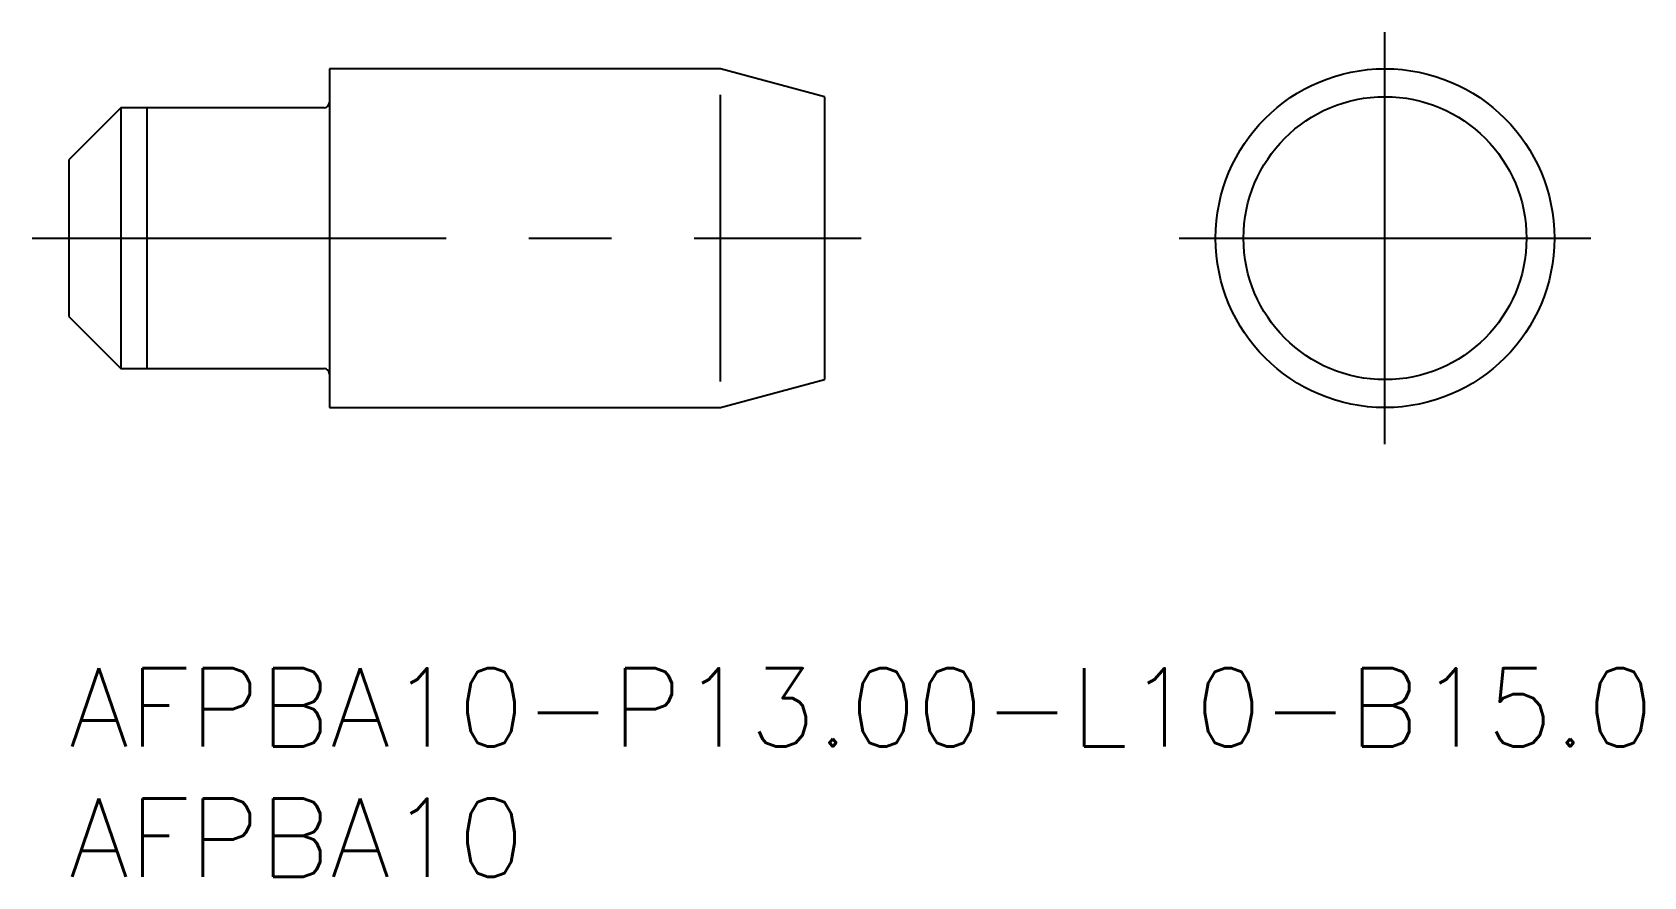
# Model space of a CAD drawing. Extents: x -1.4 to 60.4, y -8 to 24.4.
import ezdxf

# ---------------------------------------------------------------- set-up
doc = ezdxf.new("R2010")
doc.units = 0
doc.header["$LTSCALE"] = 0.5
doc.linetypes.add('CENTER', pattern=[50.8, 31.75, -6.35, 6.35, -6.35])
for name, color, linetype in [('MSM_CENTER', 1, 'CENTER'), ('MSM_CONTINUOUS', 7, 'CONTINUOUS'), ('MSM_NARROW', 5, 'CONTINUOUS'), ('MSM_PART_NUMBER', 7, 'CONTINUOUS')]:
    doc.layers.add(name, color=color, linetype=linetype)
doc.styles.get("Standard").update_dxf_attribs({"font": 'txt.shx', "height": 1, "bigfont": 'bigfont.shx'})

# ---------------------------------------------------------------- blocks, each defined once
blk = doc.blocks.new('*U13')
at = {"layer": 'MSM_PART_NUMBER'}
blk.add_text('AFPBA10-P13.00-L10-B15.0', height=3, dxfattribs=at).set_placement((0, -3))
blk = doc.blocks.new('*U14')
at = {"layer": 'MSM_PART_NUMBER'}
blk.add_text('AFPBA10', height=3, dxfattribs=at).set_placement((0, -8))

msp = doc.modelspace()

# ---------------------------------------------------------------- linework, layer by layer
at = {"layer": 'MSM_CENTER'}
for p, q in [((50.5, 8.6), (50.5, 24.4)), ((-1.4, 16.5), (30.4, 16.5)), ((42.6, 16.5), (58.4, 16.5))]:
    msp.add_line(p, q, dxfattribs=at)
at = {"layer": 'MSM_CONTINUOUS'}
for p, q in [((25, 23), (10, 23)), ((10, 23), (10, 10)), ((29, 21.928), (25, 23)), ((29, 21.928), (29, 11.072)), ((2, 21.5), (0, 19.5)), ((9.8, 21.5), (2, 21.5)), ((2, 21.5), (2, 11.5)), ((0, 19.5), (0, 13.5)), ((0, 13.5), (2, 11.5)), ((2, 11.5), (9.8, 11.5)), ((25, 10), (29, 11.072)), ((10, 10), (25, 10))]:
    msp.add_line(p, q, dxfattribs=at)
for radius in [6.5, 5.428]:
    msp.add_circle((50.5, 16.5), radius, dxfattribs=at)
for centre, start, end in [((9.8, 21.7), 270, 0), ((9.8, 11.3), 0, 90)]:
    msp.add_arc(centre, 0.2, start, end, dxfattribs=at)
at = {"layer": 'MSM_NARROW'}
for p, q in [((25, 11), (25, 22)), ((3, 21.5), (3, 11.5))]:
    msp.add_line(p, q, dxfattribs=at)

# ---------------------------------------------------------------- block references
at = {"layer": 'MSM_CONTINUOUS'}
for name in ['*U13', '*U14']:
    msp.add_blockref(name, (0, 0), dxfattribs=at)

doc.saveas('drawing.dxf')
